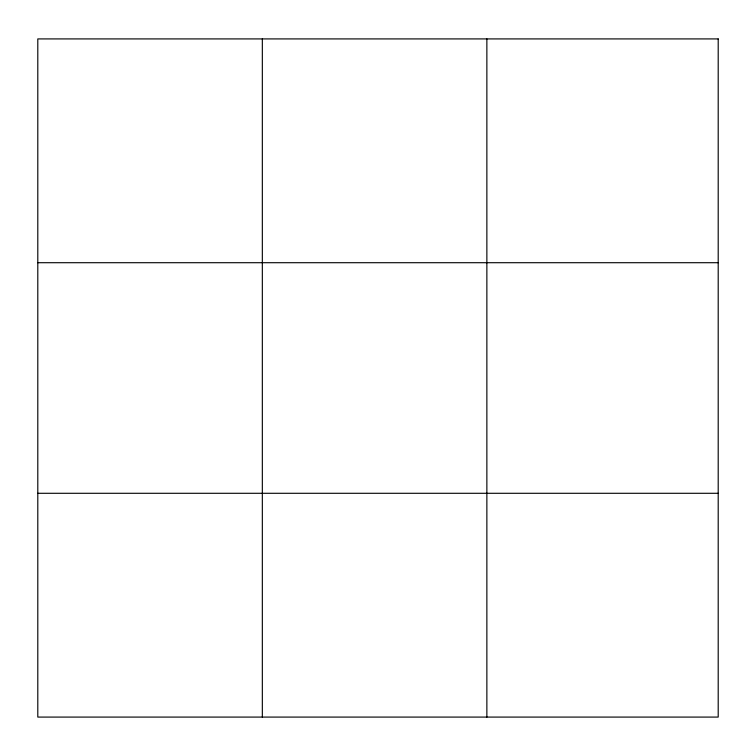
<?xml version="1.0" encoding="UTF-8"?>
<svg xmlns="http://www.w3.org/2000/svg" width="756" height="756" viewBox="0 0 756 756"><rect width="100%" height="100%" fill="white"/><g stroke="black" fill="none" stroke-linecap="round" stroke-linejoin="round"><path stroke-width="1.13" d="M262.332 38.915L262.332 717.085M486.864 38.915L486.864 717.085M37.8 262.71L718.2 262.71M37.8 493.29L718.2 493.29M718.2 38.915L718.2 717.085L37.8 717.085L37.8 38.915L718.2 38.915"/></g></svg>
